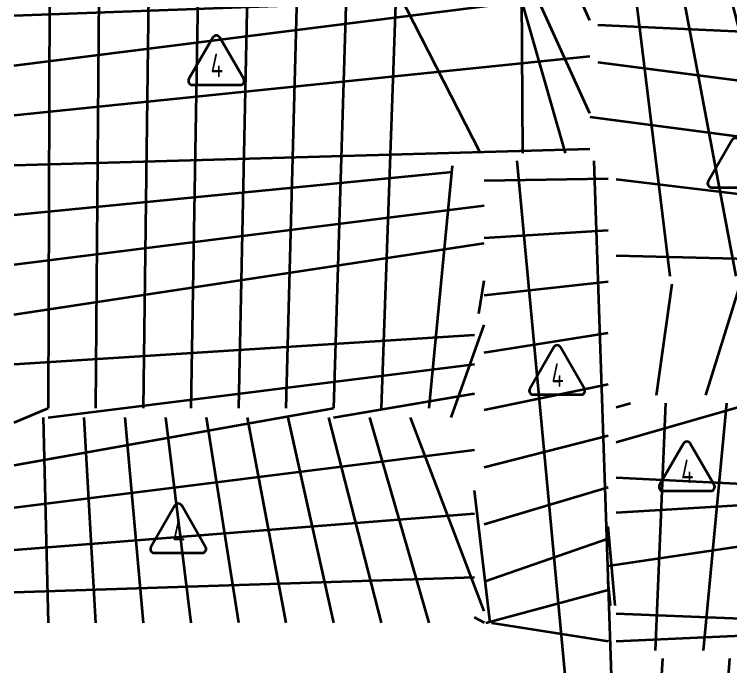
# Model space of a CAD drawing. Header units: millimetres. Extents: x -510890 to 418982, y -118257 to 141350.
# Drawn here: x -214984 to -205924, y -20183 to -11933 of the extents above; entities that cross this region are included whole.
import ezdxf
from ezdxf.enums import TextEntityAlignment as Align

# ---------------------------------------------------------------- set-up
doc = ezdxf.new("R2010")
doc.units = ezdxf.units.MM
doc.layers.add('АР_Площадь контур', color=220, linetype='Continuous', lineweight=35, plot=False)
doc.styles.add('ISOCPEUR', font='isocpeur.ttf', dxfattribs={"height": 799.9999999999999})
pattern_1 = [(90, (-8363950501.02439, -936290026.8987885), (-635, 0), []), (180, (-8363950501.02439, -936290026.8987885), (0, -635), [])]

msp = doc.modelspace()

# ---------------------------------------------------------------- hatches: boundary and pattern name
at = {"layer": 'АР_Площадь контур', "true_color": 0x0029a3, "transparency": 33554559}
h = msp.add_hatch(dxfattribs=at)
h.set_pattern_fill('ANSI37', color=164, scale=200, angle=45)
h.set_pattern_definition(pattern_1)
h.paths.add_polyline_path([(-210020.9071209365, -10699.34681388684), (-214983.9463150883, -10699.37711582987), (-214983.9617215637, -8140.618356786166), (-211434.0038327439, -8140.618356787505), (-211434.003832744, -8373.191680717071), (-208555.4431103935, -8373.191680718148), (-208555.4431103933, -10369.03587074685), (-210020.9071209363, -10369.03587074661)])
h.paths.add_polyline_path([(-209154.0061127236, -16920.72312977618), (-214984.0038327437, -16920.72312977618), (-214984.0038327438, -10819.37711617824), (-209900.9071209365, -10819.34689760018), (-209900.9071209363, -10489.03587074666), (-209785.447857032, -10489.05224812276), (-209785.447857032, -10369.05224812276), (-208655.4478570319, -10369.05224812266), (-208655.4478570319, -10489.05224812266), (-208555.443110393, -10489.03587074685), (-208555.4478570317, -10567.53806520288), (-208435.4478570317, -10567.53806520286), (-208435.4478570317, -11697.53806520299), (-208555.4478570317, -11697.53806520299), (-208555.443110393, -11797.52168782718), (-207693.9159100697, -11797.52168782718), (-207693.9159100697, -13690.6183567862), (-209434.0038327439, -13690.61835678604), (-209434.0038327439, -14090.6183567862), (-209154.0061127236, -14090.64912002792), (-209154.0061127236, -14192.58618467073), (-209034.0108593623, -14192.58618467073), (-209034.0108593623, -15722.58551878176), (-209154.0108593623, -15722.58694259833)])
h.paths.add_polyline_path([(-204662.9172101505, -15249.39105205682), (-207361.933654638, -15248.15226650862), (-207361.933654638, -13690.6183567862), (-207693.9159100697, -13690.63473416201), (-207693.9159100697, -12560.63473416185), (-207593.9159100697, -12560.63473416183), (-207593.9159100697, -11797.52168782718), (-204662.9172101506, -11797.52168782718)])
h.paths.add_polyline_path([(-198293.4749250061, -16756.59433535567), (-207361.933654638, -16756.59433535567), (-207461.933654638, -16756.61071273148), (-207461.933654638, -15626.60946622222), (-207361.9384012767, -15626.60946624043), (-207361.933654638, -15348.15227744295), (-204562.9172101505, -15349.43761727431), (-204562.9172101506, -13691.23502324952), (-203434.0038327439, -13690.61835678621), (-203434.0038327439, -14090.6183567862), (-203034.0038327439, -14090.6183567862), (-203034.0038327439, -13690.61835678621), (-203434.0038327439, -13690.61835678621), (-204562.9172101506, -13691.23502324952), (-204562.9172101506, -11797.52168782718), (-204060.9402299226, -11797.53806520299), (-204060.9402299226, -11697.53806520299), (-202930.9402299224, -11697.53806520299), (-202930.9402299224, -11797.53806520298), (-201022.8229691656, -11797.52168782724), (-201022.8229691656, -13990.90741508769), (-203033.9894601264, -13990.61835781906), (-203033.7570705914, -14090.61905613243), (-200922.7810185102, -14090.92179476754), (-200922.7815287318, -11673.45603388505), (-200300.3684758437, -11673.4722798956), (-200300.3685680346, -11573.47186349917), (-199200.3685680342, -11573.47226850628), (-199200.3684758437, -11673.47227989558), (-199090.8894601967, -11673.45606364894), (-199091.9919437959, -11655.99049998313), (-198344.2828908731, -11655.99011314855), (-198344.2832190678, -11673.4554820227), (-198293.4752541205, -11673.4554846052)])
h.paths.add_polyline_path([(-200133.9502797855, -20090.67213883556), (-200133.9502797855, -21683.57921399888), (-205007.7681187066, -21683.57921399888), (-205007.757420831, -24998.86893128178), (-206462.4298496314, -24998.86893128178), (-206462.4583959363, -21683.68782714663), (-208914.1250021159, -21683.57921399888), (-208914.1250021159, -19640.61835678621), (-209033.9913891628, -19640.61835678621), (-209034.0038327439, -13790.61835678621), (-207461.933654638, -13790.6183567862), (-207461.933654638, -20090.61858587714), (-204729.3452236785, -20090.61858587714)])
h.paths.add_polyline_path([(-209154.0061127236, -19640.61835678617), (-214984.0038327431, -19640.61835678624), (-214984.0038327428, -17040.72312977617), (-209154.0061127236, -17040.7231297761)])
h.paths.add_polyline_path([(-197154.0038327439, -19570.67190974444), (-200133.9502797855, -19570.67190974444), (-200133.9502797855, -19990.61858587719), (-200204.4657723526, -19990.62677456505), (-200204.4657723526, -20090.63496325295), (-201334.4657723526, -20090.63496325294), (-201334.4657723526, -19990.63496325292), (-201694.9182186833, -19990.61858587719), (-201694.918218684, -16856.59433535567), (-199922.4685234039, -16856.59433535567), (-199922.4685234039, -17596.02304482445), (-197154.0038327439, -17596.02304482445)])
h.paths.add_polyline_path([(-197154.0038327439, -25690.6183567862), (-197434.0038327439, -25690.6183567862), (-197434.0038327439, -25990.6183567862), (-202134.4676347243, -25990.6183567862), (-202134.4779752434, -21783.57921399987), (-201369.9765182811, -21783.59559137595), (-201369.9765182811, -21683.59559137468), (-200241.9765182811, -21683.6491443331), (-200241.9765182811, -21783.6491443331), (-200034.0038327439, -21783.6327669573), (-200034.0038327439, -19690.61835678602), (-197434.0038327439, -19690.61835678621), (-197434.0038327439, -20090.6183567862), (-197154.0038327439, -20090.6183567862)])
h.paths.add_polyline_path([(-202234.4735128362, -23599.10911430039), (-204907.7656726215, -23599.10911429946), (-204907.7596739733, -23143.99956344348), (-205007.7420677634, -23144.00012909137), (-205007.7420671389, -22014.00012909137), (-204907.7420681978, -22013.99080791747), (-204907.7587970982, -21783.57921399891), (-202234.4779752434, -21783.57921399984)], flags=17)
h.paths.add_polyline_path([(-206582.4459758683, -24998.82856660586), (-208914.1268698431, -24998.90929595764), (-208914.1231343888, -21803.57921399886), (-206582.4707212183, -21803.57921399888), (-206582.4323320257, -22656.24676203261), (-206462.4323316964, -22656.25525201637), (-206462.4630948993, -24156.25309432984), (-206582.4630948306, -24156.25715284485)])
h.paths.add_polyline_path([(-205007.745499144, -26890.60685681368), (-208914.1264062978, -26890.62985675874), (-208914.1264062978, -25118.86855139926), (-206241.0257954662, -25118.86814969581), (-206240.9546547064, -24998.88530865759), (-205110.1104413283, -24998.88530865759), (-205110.1104413283, -25118.88530865759), (-205007.7557005197, -25118.86796436464)])
h.paths.add_polyline_path([(-203434.0026233667, -25990.6183567862), (-204907.7511467256, -25990.6183567862), (-204907.7635962136, -24892.29015798715), (-205007.7420677634, -24892.29947916105), (-205007.7420677634, -23762.29947916105), (-204907.7581458796, -23762.29015798715), (-204907.7651450337, -23699.10227506553), (-202234.4732670338, -23699.11379900065), (-202234.4676347243, -25990.6183567862), (-203034.0038327439, -25990.6183567862), (-203034.0038327439, -25690.61192358849), (-203434.0026233667, -25690.61192358849)])
at = {"layer": 'АР_Площадь контур', "true_color": 0x0029a3, "transparency": 33554483}
h = msp.add_hatch(dxfattribs=at)
h.set_pattern_fill('ANSI37', color=164, scale=200, angle=45)
h.set_pattern_definition(pattern_1)
h.paths.add_polyline_path([(-202794.918218684, -17976.54078470771), (-202794.918218684, -18424.90790680677), (-202794.918218684, -19990.61847133168), (-203034.0038327439, -19990.61847133167), (-203034.0038327439, -19690.61835678621), (-203434.0038327439, -19690.61835678621), (-203434.0038327439, -19990.61858587713), (-207361.933654638, -19990.61858587713), (-207361.9384012767, -19421.82450647705), (-207461.933654638, -19421.82450647705), (-207461.933654638, -18291.82450647705), (-207361.9384012767, -18291.82450647705), (-207361.933654638, -16856.59433535567), (-204869.9632959238, -16856.59433535567), (-204869.9632959238, -17976.74368667382), (-204335.1876826905, -17977.01864929606)])

# ---------------------------------------------------------------- linework, layer by layer
at = {"layer": 'АР_Площадь контур', "linetype": 'Continuous'}
for points in [[(-212728.5526686182, -12827.05946105487), (-212122.3347278888, -12827.05946105464, 0.5773494962845065), (-212079.0334787719, -12752.05969835901), (-212382.1423632884, -12227.05971015083, 0.5773541042744643), (-212468.7451912999, -12227.05971015083), (-212771.8538532637, -12752.0593128875, 0.5773491286020777), (-212728.5526686182, -12827.05946105487, 1.710881644036777e-06)], [(-206153.2427709067, -14125.15208410287), (-205547.0248301773, -14125.15208410264, 0.5773494962845065), (-205503.7235810604, -14050.152321407), (-205806.8324655769, -13525.15233319883, 0.5773541042744643), (-205893.4352935884, -13525.15233319883), (-206196.5439555522, -14050.1519359355, 0.5773491286020777), (-206153.2427709067, -14125.15208410287, 1.710881644036777e-06)], [(-208412.6868677383, -16750.36635222171), (-207806.4689270089, -16750.36635222148, 0.5773494962845065), (-207763.167677892, -16675.36658952585), (-208066.2765624085, -16150.36660131767, 0.5773541042744643), (-208152.87939042, -16150.36660131767), (-208455.9880523838, -16675.36620405434, 0.5773491286020777), (-208412.6868677383, -16750.36635222171, 1.710881644036777e-06)], [(-206768.9734951231, -17969.5974221341), (-206162.7555543938, -17969.59742213387, 0.5773494962845065), (-206119.4543052769, -17894.59765943824), (-206422.5631897934, -17369.59767123006, 0.5773541042744643), (-206509.1660178049, -17369.59767123006), (-206812.2746797686, -17894.59727396673, 0.5773491286020777), (-206768.9734951231, -17969.5974221341, 1.710881644036777e-06)], [(-213210.5311733057, -18755.35165530561), (-212604.3132325764, -18755.35165530538, 0.5773494962845065), (-212561.0119834595, -18680.35189260975), (-212864.120867976, -18155.35190440157, 0.5773541042744643), (-212950.7236959875, -18155.35190440157), (-213253.8323579512, -18680.35150713824, 0.5773491286020777), (-213210.5311733057, -18755.35165530561, 1.710881644036777e-06)]]:
    msp.add_lwpolyline(points, format="xyb", dxfattribs=at)

# ---------------------------------------------------------------- texts
at = {"layer": 'АР_Площадь контур', "linetype": 'Continuous', "style": 'ISOCPEUR', "width": 0.7}
for p in [(-212420.0363756096, -12730.26113362006), (-208104.1705747297, -16653.5680247869), (-206460.4572021145, -17872.79909469929), (-212902.0148802971, -18658.5533278708)]:
    msp.add_text('4', height=300, dxfattribs=at).set_placement(p, align=Align.CENTER)

doc.saveas('drawing.dxf')
